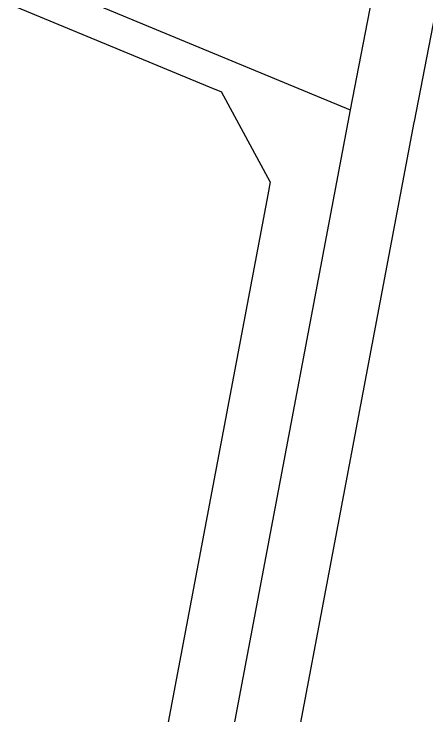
# Model space of a CAD drawing. Extents: x 529262 to 576451, y 2694391 to 2717535.
# Drawn here: x 566434.2 to 566510.3, y 2711085.5 to 2711214.9 of the extents above; entities that cross this region are included whole.
import ezdxf
from ezdxf.xclip import XClip

# ---------------------------------------------------------------- set-up
doc = ezdxf.new("R2010")
doc.units = 0
doc.header["$XCLIPFRAME"] = 0
for name, color, linetype in [('PP-COM', 7, 'Continuous'), ('RD-中线', 40, 'Continuous'), ('RD-红线', 7, 'Continuous')]:
    doc.layers.add(name, color=color, linetype=linetype)

# ---------------------------------------------------------------- blocks, each defined once
blk = doc.blocks.new('A$C19FD0107')
at = {"layer": 'RD-中线', "color": 8, "linetype": 'Continuous', "flags": 128}
blk.add_lwpolyline([(-4459.75, 17007.02), (-4471.75, 16960.4, 0.015747), (-4473.84, 16951.18), (-4501.85, 16806.65)], format="xyb", dxfattribs=at)
for points in [[(-4805.57, 16932.42), (-4501.85, 16806.65)], [(-4501.85, 16806.65), (-4539.34, 16608.31)]]:
    blk.add_lwpolyline(points, dxfattribs=at)
at = {"layer": 'RD-红线', "color": 8, "linetype": 'Continuous', "flags": 128}
for points in [[(-4780.3, 16915.46), (-4527.83, 16810.91), (-4525.58, 16809.98)], [(-4480.87, 16851.83), (-4490.05, 16804.5)], [(-4490.09, 16804.29), (-4527.52, 16606.2)], [(-4516.58, 16793.34), (-4517.03, 16790.94), (-4546.58, 16634.58)]]:
    blk.add_lwpolyline(points, dxfattribs=at)
at = {"layer": 'RD-红线', "color": 8, "linetype": 'Continuous'}
blk.add_lwpolyline([(-4516.58, 16793.34), (-4525.58, 16809.98, 0.355139)], format="xyb", dxfattribs=at)
at = {"layer": 'RD-红线', "color": 8}
blk.add_lwpolyline([(-4490.05, 16804.5), (-4490.09, 16804.29, 0.00116)], format="xyb", dxfattribs=at)

msp = doc.modelspace()

# ---------------------------------------------------------------- block references
at = {"layer": 'PP-COM'}
ref = msp.add_blockref('A$C19FD0107', (570997.993, 2694390.603), dxfattribs=at)
XClip(ref).set_block_clipping_path([(-9366.4383134884, 14428.6043910822), (-3328.4480743363, 17452.7484863754)])

doc.saveas('drawing.dxf')
